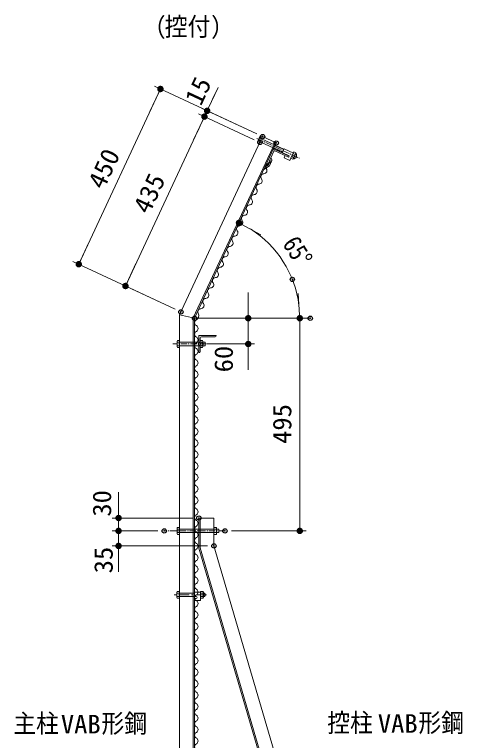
# Model space of a CAD drawing. Units: millimetres at full size. Extents: x -4455 to 4455, y -3150 to 3150.
# Drawn here: x 346 to 1389, y 326 to 2015 of the extents above; entities that cross this region are included whole.
import ezdxf
from ezdxf.enums import TextEntityAlignment as Align

# ---------------------------------------------------------------- set-up
doc = ezdxf.new("R2010")
doc.units = ezdxf.units.MM
doc.header["$LTSCALE"] = 20
doc.header["$PDMODE"] = 32
doc.header["$PDSIZE"] = 10
for name, pattern in [('DASHED', [7.5, 6, -1.5]), ('USER1', [2, 1.25, -0.25, 0.25, -0.25]), ('USER3', [1.125, 0.75, -0.125, 0.125, -0.125]), ('USER4', [4.7625, 3.175, -1.5875])]:
    doc.linetypes.add(name, pattern=pattern)
for name, color, linetype, lineweight in [('0-1_SUNPOU', 1, 'Continuous', 18), ('0-4_6文字', 3, 'Continuous', 18), ('0-5_1部材', 7, 'Continuous', 18), ('0-6_8部品', 7, 'Continuous', 18), ('0-A_5寸法', 1, 'Continuous', 18), ('0-C_2網', 4, 'Continuous', 18), ('0-D_AMI', 3, 'Continuous', 18)]:
    doc.layers.add(name, color=color, linetype=linetype, lineweight=lineweight)
doc.layers.add('0-2_DEFPOINTS', color=7, linetype='Continuous')
doc.styles.add('ＭＳ ゴシック', font='')
doc.styles.get('ＭＳ ゴシック').set_extended_font_data('MS Gothic')

# ---------------------------------------------------------------- blocks, each defined once
blk = doc.blocks.new('M1')
at = {"layer": '0-1_SUNPOU'}
blk.add_line((-5, 0), (-38.58, 0), dxfattribs=at)
for points in [[(0, 0), (-5, 0), (-4.96, 0.63)], [(0, 0), (-4.96, -0.63), (-5, 0)], [(0, 0), (-4.96, 0.63), (-4.84, 1.24)], [(0, 0), (-4.84, -1.24), (-4.96, -0.63)], [(0, 0), (-4.84, 1.24), (-4.65, 1.84)], [(0, 0), (-4.65, -1.84), (-4.84, -1.24)], [(0, 0), (-4.65, 1.84), (-4.38, 2.41)], [(0, 0), (-4.38, -2.41), (-4.65, -1.84)], [(0, 0), (-4.38, 2.41), (-4.05, 2.94)], [(0, 0), (-4.05, -2.94), (-4.38, -2.41)], [(0, 0), (-4.05, 2.94), (-3.64, 3.42)], [(0, 0), (-3.64, -3.42), (-4.05, -2.94)], [(0, 0), (-3.64, 3.42), (-3.19, 3.85)], [(0, 0), (-3.19, -3.85), (-3.64, -3.42)], [(0, 0), (-3.19, 3.85), (-2.68, 4.22)], [(0, 0), (-2.68, -4.22), (-3.19, -3.85)], [(0, 0), (-2.68, 4.22), (-2.13, 4.52)], [(0, 0), (-2.13, -4.52), (-2.68, -4.22)], [(0, 0), (-2.13, 4.52), (-1.55, 4.76)], [(0, 0), (-1.55, -4.76), (-2.13, -4.52)], [(0, 0), (-1.55, 4.76), (-0.94, 4.91)], [(0, 0), (-0.94, -4.91), (-1.55, -4.76)], [(0, 0), (-0.94, 4.91), (-0.31, 4.99)], [(0, 0), (-0.31, -4.99), (-0.94, -4.91)], [(0, 0), (-0.31, 4.99), (0.31, 4.99)], [(0, 0), (0.31, -4.99), (-0.31, -4.99)], [(0, 0), (0.31, 4.99), (0.94, 4.91)], [(0, 0), (0.94, 4.91), (1.55, 4.76)], [(0, 0), (1.55, 4.76), (2.13, 4.52)], [(0, 0), (2.13, 4.52), (2.68, 4.22)], [(0, 0), (2.68, 4.22), (3.19, 3.85)], [(0, 0), (3.19, 3.85), (3.64, 3.42)], [(0, 0), (3.64, 3.42), (4.05, 2.94)], [(0, 0), (4.05, 2.94), (4.38, 2.41)], [(0, 0), (4.38, 2.41), (4.65, 1.84)], [(0, 0), (4.65, 1.84), (4.84, 1.24)], [(0, 0), (4.84, 1.24), (4.96, 0.63)], [(0, 0), (4.96, 0.63), (5, 0)], [(0, 0), (0.94, -4.91), (0.31, -4.99)], [(0, 0), (1.55, -4.76), (0.94, -4.91)], [(0, 0), (2.13, -4.52), (1.55, -4.76)], [(0, 0), (2.68, -4.22), (2.13, -4.52)], [(0, 0), (3.19, -3.85), (2.68, -4.22)], [(0, 0), (3.64, -3.42), (3.19, -3.85)], [(0, 0), (4.05, -2.94), (3.64, -3.42)], [(0, 0), (4.38, -2.41), (4.05, -2.94)], [(0, 0), (4.65, -1.84), (4.38, -2.41)], [(0, 0), (4.84, -1.24), (4.65, -1.84)], [(0, 0), (4.96, -0.63), (4.84, -1.24)], [(0, 0), (5, 0), (4.96, -0.63)]]:
    blk.add_solid(points, dxfattribs=at)
blk = doc.blocks.new('NAMIX13')
at = {"layer": '0-D_AMI'}
for centre, start, end in [((-71.1, -133.3), 298.07249, 61.92751), ((71.1, -400), 118.07249, 241.92751), ((-71.1, -666.7), 298.07249, 61.92751), ((71.1, -933.3), 118.07249, 241.92751), ((71.1, -1466.7), 118.07249, 241.92751), ((-71.1, -1200), 298.07249, 61.92751), ((-71.1, -1733.3), 298.07249, 61.92751), ((71.1, -2000), 118.07249, 241.92751), ((-71.1, -2266.7), 298.07249, 61.92751), ((71.1, -2533.3), 118.07249, 241.92751), ((-71.1, -2800), 298.07249, 61.92751), ((71.1, -3066.7), 118.07249, 241.92751), ((-71.1, -3333.3), 298.07249, 61.92751), ((71.1, -3600), 118.07249, 241.92751), ((71.1, -4133.3), 118.07249, 241.92751), ((-71.1, -3866.7), 298.07249, 61.92751), ((-71.1, -4400), 298.07249, 61.92751), ((71.1, -4666.7), 118.07249, 241.92751), ((71.1, -5200), 118.07249, 241.92751), ((-71.1, -4933.3), 298.07249, 61.92751), ((-71.1, -5466.7), 298.07249, 61.92751), ((71.1, -5733.3), 118.07249, 241.92751)]:
    blk.add_arc(centre, 151.1, start, end, dxfattribs=at)
blk = doc.blocks.new('NAMIX5')
at = {"layer": '0-D_AMI'}
for centre, start, end in [((35.6, -200), 118.07249, 241.92751), ((-35.6, -66.7), 298.07249, 61.92751), ((-35.6, -333.3), 298.07249, 61.92751), ((35.6, -466.7), 118.07249, 241.92751), ((35.6, -733.3), 118.07249, 241.92751), ((-35.6, -600), 298.07249, 61.92751), ((-35.6, -866.7), 298.07249, 61.92751), ((35.6, -1000), 118.07249, 241.92751), ((-35.6, -1133.3), 298.07249, 61.92751), ((35.6, -1266.7), 118.07249, 241.92751)]:
    blk.add_arc(centre, 75.6, start, end, dxfattribs=at)
blk = doc.blocks.new('NAMI')
at = {"layer": '0-D_AMI'}
for centre, start, end in [((-71.1, -133.3), 298.07249, 61.92751), ((71.1, -400), 118.07249, 241.92751)]:
    blk.add_arc(centre, 151.1, start, end, dxfattribs=at)

msp = doc.modelspace()

# ---------------------------------------------------------------- linework, layer by layer
at = {"layer": '0-2_DEFPOINTS'}
for p in [(788.25, 1777.64), (923.61, 1731.07), (923.61, 1731.07), (917.27, 1717.48), (917.27, 1717.48), (955.33, 1716.28), (495.65, 1434.11), (992.76, 1398.87), (604.41, 1383.4), (733.43, 1323.23), (765.15, 1308.44), (765.15, 1308.44), (1034.56, 1308.44), (779.62, 1248.44), (890.07, 1248.44), (775.15, 843.44), (588.3, 813.44), (694.55, 813.44), (835.97, 813.44), (1010.07, 813.44), (588.3, 778.44), (810.15, 778.44)]:
    msp.add_point(p, dxfattribs=at)
at = {"layer": '0-5_1部材'}
for p, q in [((730.15, 1316.2), (923.61, 1731.07)), ((923.61, 1731.07), (955.33, 1716.28)), ((762.15, 1309.11), (952.61, 1717.55)), ((765.15, 1308.44), (955.33, 1716.28)), ((730.15, 1316.2), (730.15, -851.56)), ((730.15, 1316.2), (765.15, 1308.44)), ((762.15, 1309.11), (762.15, -851.56)), ((765.15, 1308.44), (765.15, -851.56)), ((775.15, 1268.44), (775.15, 1228.44)), ((775.15, 1268.44), (815.15, 1268.44)), ((815.15, 1268.44), (815.15, 1267.44)), ((778.15, 1262.44), (778.15, 1230.44)), ((813.15, 1265.44), (781.15, 1265.44)), ((775.15, 1228.44), (776.15, 1228.44)), ((810.15, 843.44), (775.15, 843.44)), ((775.15, 843.44), (775.15, 773.29)), ((778.15, 843.44), (778.15, 773.74)), ((810.15, 843.44), (810.15, 778.44)), ((810.15, 778.44), (1200.15, -551.56)), ((775.15, 773.29), (1165.15, -556.71)), ((778.15, 773.74), (1168.15, -556.26))]:
    msp.add_line(p, q, dxfattribs=at)
at = {"layer": '0-5_1部材', "color": 1, "linetype": 'USER3'}
msp.add_line((835.97, 813.44), (694.55, 813.44), dxfattribs=at)
at = {"layer": '0-5_1部材'}
for centre, radius, start, end in [((813.15, 1267.44), 2, 270, 0), ((781.15, 1262.44), 3, 90, 179.99992), ((776.15, 1230.44), 2, 270, 0)]:
    msp.add_arc(centre, radius, start, end, dxfattribs=at)
at = {"layer": '0-6_8部品', "color": 1, "linetype": 'USER3'}
for p, q in [((910.49, 1726.83), (1009.64, 1680.6)), ((792.9, 1248.44), (714.34, 1248.44))]:
    msp.add_line(p, q, dxfattribs=at)
at = {"layer": '0-6_8部品'}
for p, q in [((911.55, 1718.46), (917.4, 1731.02)), ((921.24, 1726), (916.73, 1728.11)), ((917.4, 1731.02), (918.42, 1731.73)), ((922.93, 1729.63), (918.42, 1731.73)), ((911.55, 1718.46), (911.66, 1717.23)), ((916.17, 1715.12), (911.66, 1717.23)), ((917.86, 1718.75), (913.35, 1720.85)), ((953, 1711.3), (972.94, 1702)), ((949.8, 1697.34), (935.44, 1666.53)), ((949.62, 1704.05), (969.56, 1694.75)), ((950.8, 1701.84), (985.24, 1685.78)), ((951.8, 1698.07), (982.61, 1683.7)), ((973.36, 1702.91), (969.14, 1693.84)), ((969.14, 1693.84), (985.45, 1686.24)), ((973.36, 1702.91), (995.11, 1692.76)), ((996.38, 1695.48), (989.62, 1680.98)), ((994.69, 1691.85), (991.31, 1684.61)), ((994.69, 1691.85), (999.25, 1689.73)), ((996.38, 1695.48), (1000.9, 1693.38)), ((1001, 1692.14), (1000.9, 1693.38)), ((941.55, 1675.12), (936.9, 1665.15)), ((944.27, 1673.85), (939.26, 1663.11)), ((941.55, 1675.12), (944.27, 1673.85)), ((973.49, 1681.88), (975.82, 1686.87)), ((987.09, 1675.54), (973.49, 1681.88)), ((984.6, 1684.42), (985.45, 1686.23)), ((989.62, 1680.98), (987.09, 1675.54)), ((989.62, 1680.98), (994.13, 1678.88)), ((991.31, 1684.61), (995.83, 1682.5)), ((939.26, 1663.11), (926.7, 1654.89)), ((936.9, 1665.15), (929.11, 1660.05)), ((932.08, 1666.43), (933.44, 1665.8)), ((724.55, 1255.37), (725.17, 1256.44)), ((724.55, 1241.51), (724.55, 1255.37)), ((730.15, 1256.44), (725.17, 1256.44)), ((730.15, 1252.44), (725.17, 1252.44)), ((730.15, 1240.44), (730.15, 1256.44)), ((765.15, 1252.44), (778.15, 1252.44)), ((778.15, 1240.44), (778.15, 1256.44)), ((778.15, 1256.44), (783.93, 1256.44)), ((778.15, 1252.44), (783.93, 1252.44)), ((784.55, 1255.37), (783.93, 1256.44)), ((784.55, 1241.51), (784.55, 1255.37)), ((789.62, 1252.44), (784.55, 1252.44)), ((789.62, 1244.44), (789.62, 1252.44)), ((724.55, 1241.51), (725.17, 1240.44)), ((730.15, 1244.44), (725.17, 1244.44)), ((730.15, 1240.44), (725.17, 1240.44)), ((765.15, 1244.44), (778.15, 1244.44)), ((778.15, 1244.44), (783.93, 1244.44)), ((778.15, 1240.44), (783.93, 1240.44)), ((784.55, 1241.51), (783.93, 1240.44)), ((789.62, 1244.44), (784.55, 1244.44)), ((724.55, 820.37), (725.17, 821.44)), ((724.55, 806.52), (724.55, 820.37)), ((730.15, 821.44), (725.17, 821.44)), ((730.15, 817.44), (725.17, 817.44)), ((730.15, 805.44), (730.15, 821.44)), ((765.15, 817.44), (775.15, 817.44)), ((810.15, 805.44), (810.15, 821.44)), ((810.15, 821.44), (815.93, 821.44)), ((810.15, 817.44), (815.93, 817.44)), ((816.55, 820.37), (815.93, 821.44)), ((816.55, 806.52), (816.55, 820.37)), ((821.62, 817.44), (816.55, 817.44)), ((821.62, 809.44), (821.62, 817.44)), ((724.55, 806.52), (725.17, 805.44)), ((730.15, 809.44), (725.17, 809.44)), ((730.15, 805.44), (725.17, 805.44)), ((765.15, 809.44), (775.15, 809.44)), ((810.15, 809.44), (815.93, 809.44)), ((810.15, 805.44), (815.93, 805.44)), ((816.55, 806.52), (815.93, 805.44)), ((821.62, 809.44), (816.55, 809.44)), ((723.75, 670.79), (724.86, 672.71)), ((723.75, 658.95), (723.75, 670.79)), ((723.75, 658.95), (724.86, 657.03)), ((724.44, 668.87), (730.15, 668.87)), ((724.44, 660.87), (730.15, 660.87)), ((724.86, 672.71), (730.15, 672.71)), ((730.15, 657.03), (730.15, 672.71)), ((765.15, 671.19), (765.15, 660.69)), ((765.15, 671.19), (779.35, 671.19)), ((765.15, 660.69), (769.1, 660.69)), ((779.35, 657.03), (779.35, 672.71)), ((779.35, 671.19), (779.35, 651.19)), ((785.06, 668.87), (779.35, 668.87)), ((785.06, 660.87), (779.35, 660.87)), ((785.75, 658.95), (784.64, 657.03)), ((785.75, 658.95), (785.75, 670.79)), ((785.75, 668.87), (789.3, 668.87)), ((785.75, 660.87), (789.3, 660.87)), ((789.3, 660.87), (789.3, 668.87)), ((724.86, 657.03), (730.15, 657.03)), ((765.15, 656.19), (769.1, 656.19)), ((765.15, 656.19), (765.15, 651.19)), ((765.15, 651.19), (779.35, 651.19)), ((784.64, 657.03), (779.35, 657.03))]:
    msp.add_line(p, q, dxfattribs=at)
at = {"layer": '0-6_8部品', "color": 3, "linetype": 'USER4'}
for p, q in [((921.24, 1726), (952.87, 1711.36)), ((917.86, 1718.75), (949.49, 1704.11)), ((730.15, 1252.44), (765.15, 1252.44)), ((730.15, 1244.44), (765.15, 1244.44)), ((730.15, 817.44), (765.15, 817.44)), ((775.15, 817.44), (810.15, 817.44)), ((730.15, 809.44), (765.15, 809.44)), ((775.15, 809.44), (810.15, 809.44)), ((730.15, 668.87), (765.15, 668.87))]:
    msp.add_line(p, q, dxfattribs=at)
at = {"layer": '0-6_8部品', "color": 4}
for p, q in [((952.66, 1710.57), (972.6, 1701.27)), ((949.96, 1704.77), (969.9, 1695.47))]:
    msp.add_line(p, q, dxfattribs=at)
at = {"layer": '0-6_8部品', "color": 1, "linetype": 'USER1'}
msp.add_line((792.77, 664.87), (714.28, 664.87), dxfattribs=at)
at = {"layer": '0-6_8部品', "color": 3, "linetype": 'DASHED'}
msp.add_line((730.15, 660.87), (765.15, 660.87), dxfattribs=at)
at = {"layer": '0-6_8部品', "color": 1}
for p, q in [((785.75, 668.07), (789.71, 668.07)), ((785.75, 661.67), (789.71, 661.67))]:
    msp.add_line(p, q, dxfattribs=at)
at = {"layer": '0-6_8部品'}
for points in [[(1001, 1692.14), (995.15, 1679.58), (994.14, 1678.87)], [(785.75, 670.79), (784.64, 672.71), (779.35, 672.71)]]:
    msp.add_lwpolyline(points, dxfattribs=at)
for centre, radius, start, end in [((926.43, 1719.17), 13.19, 137.35573, 172.65509), ((923.96, 1727.96), 7.23, 155.00224, 178.88522), ((918.1, 1715.41), 7.23, 131.11235, 155.00092), ((949.95, 1700.03), 2, 64.99207, 154.99219), ((951.16, 1696.71), 1.5, 65.00722, 155.00732), ((995.28, 1687.02), 7.61, 269.02866, 41.50311), ((985.05, 1692.07), 14.39, 318.38929, 350.69312), ((994.45, 1695.2), 7.27, 311.37286, 335.0017), ((983.25, 1685.06), 1.5, 245.00729, 334.96823), ((988.59, 1682.64), 7.23, 334.99903, 358.96354), ((934.08, 1667.16), 1.5, 245.00729, 334.99213), ((731.78, 1255.37), 7.23, 179.99992, 203.88486), ((737.74, 1248.44), 13.19, 162.35463, 197.65355), ((777.32, 1255.37), 7.23, 336.12625, 0), ((771.3, 1248.45), 13.25, 342.41266, 17.55417), ((731.78, 1241.51), 7.23, 156.1122, 179.99992), ((777.32, 1241.51), 7.23, 0, 23.88957), ((731.78, 820.37), 7.23, 179.99992, 203.88486), ((737.74, 813.44), 13.19, 162.35463, 197.65355), ((809.32, 820.37), 7.23, 336.12625, 0), ((803.3, 813.45), 13.25, 342.41266, 17.55417), ((731.78, 806.52), 7.23, 156.1122, 179.99992), ((809.32, 806.52), 7.23, 0, 23.88957), ((726.78, 670.79), 3.03, 180, 219.3382), ((735.75, 664.87), 12, 160.52878, 199.47122), ((726.78, 658.95), 3.03, 140.6618, 180), ((769.1, 658.44), 2.25, 270, 90), ((782.72, 670.79), 3.03, 320.6618, 0), ((773.75, 664.87), 12, 340.52878, 19.47122), ((782.72, 658.95), 3.03, 0, 39.3382), ((782.37, 664.87), 8, 330, 30)]:
    msp.add_arc(centre, radius, start, end, dxfattribs=at)
at = {"layer": '0-A_5寸法'}
for p, q in [((685.83, 1841.95), (495.65, 1434.11)), ((910.01, 1737.41), (672.24, 1848.29)), ((807.27, 1818.42), (819.95, 1845.61)), ((910.01, 1737.41), (781, 1797.57)), ((794.59, 1791.23), (788.25, 1777.64)), ((788.25, 1777.64), (604.41, 1383.4)), ((903.67, 1723.82), (774.66, 1783.98)), ((903.67, 1723.82), (774.66, 1783.98)), ((775.57, 1750.45), (762.89, 1723.26)), ((719.83, 1329.57), (482.06, 1440.45)), ((719.83, 1329.57), (590.82, 1389.73)), ((890.07, 1338.44), (890.07, 1368.44)), ((765.15, 1308.44), (1034.56, 1308.44)), ((780.15, 1308.44), (905.07, 1308.44)), ((780.15, 1308.44), (1025.07, 1308.44)), ((890.07, 1308.44), (890.07, 1248.44)), ((1010.07, 1308.44), (1010.07, 813.44)), ((794.62, 1248.44), (905.07, 1248.44)), ((890.07, 1218.44), (890.07, 1188.44)), ((588.3, 873.44), (588.3, 903.44)), ((588.3, 843.44), (588.3, 873.44)), ((760.15, 843.44), (573.3, 843.44)), ((588.3, 843.44), (588.3, 813.44)), ((679.55, 813.44), (573.3, 813.44)), ((679.55, 813.44), (573.3, 813.44)), ((588.3, 813.44), (588.3, 778.44)), ((850.97, 813.44), (1025.07, 813.44)), ((795.15, 778.44), (573.3, 778.44)), ((588.3, 783.44), (588.3, 753.44)), ((588.3, 748.44), (588.3, 718.44))]:
    msp.add_line(p, q, dxfattribs=at)
msp.add_arc((765.15, 1308.44), 244.92, 7.02254, 57.97755, dxfattribs=at)
at = {"layer": '0-C_2網', "color": 3}
msp.add_arc((761.8, 1315.13), 13.05, 305.3405, 14.52723, dxfattribs=at)
at = {"layer": '0-D_AMI'}
for centre, start, end in [((937.44, 1676.38), 273.07249, 36.92751), ((926.17, 1652.21), 273.07249, 36.92751), ((938.25, 1661.29), 93.07249, 216.92751), ((926.98, 1637.13), 93.07249, 216.92751), ((914.9, 1628.05), 273.07249, 36.92751), ((903.63, 1603.88), 273.07249, 36.92751), ((915.71, 1612.96), 93.07249, 216.92751), ((904.44, 1588.79), 93.07249, 216.92751), ((772.91, 1297.81), 118.07249, 241.92751)]:
    msp.add_arc(centre, 7.56, start, end, dxfattribs=at)

# ---------------------------------------------------------------- block references
at = {"layer": '0-A_5寸法', "xscale": 1.5, "yscale": 1.5}
for p, rotation in [((685.83, 1841.95), 65.00003), ((794.59, 1791.23), 245.00003), ((788.25, 1777.64), 65.00003), ((788.25, 1777.64), 65.00003), ((868.66, 1530.41), 151.48883), ((495.65, 1434.11), 245.00003), ((604.41, 1383.4), 245.00003), ((890.07, 1308.44), 270), ((1010.07, 1308.44), 273.51127), ((1010.07, 1308.44), 90), ((890.07, 1248.44), 90), ((588.3, 843.44), 270), ((588.3, 813.44), 270), ((1010.07, 813.44), 270), ((588.3, 813.44), 90), ((588.3, 778.44), 90)]:
    msp.add_blockref('M1', p, dxfattribs=dict(at, rotation=rotation))
at = {"layer": '0-C_2網', "xscale": 0.05, "yscale": 0.05, "rotation": 335}
msp.add_blockref('NAMIX13', (898.4, 1584.25), dxfattribs=at)
at = {"layer": '0-C_2網'}
for name, p, xscale, yscale in [('NAMI', (769.35, 1291.15), 0.05, 0.05), ('NAMIX5', (769.35, 1264.48), 0.1, 0.1), ('NAMIX13', (769.35, 1131.15), 0.05, 0.05), ('NAMIX13', (769.35, 837.81), 0.05, 0.05), ('NAMIX13', (769.35, 544.48), 0.05, 0.05)]:
    msp.add_blockref(name, p, dxfattribs=dict(at, xscale=xscale, yscale=yscale))

# ---------------------------------------------------------------- texts
at = {"layer": '0-4_6文字', "style": 'ＭＳ ゴシック'}
for s, width, p in [('（ \u3000 ）', 0.9, (644.68, 1951.04)), ('控付', 0.9, (695.66, 1952.67)), ('主柱', 0.9, (343.2, 330.71)), ('形鋼', 0.9, (548.47, 330.71)), ('控柱', 0.9, (1074, 332.18)), ('形鋼', 0.9, (1286.17, 332.33)), ('VAB', 1.05, (454, 328.99)), ('VAB', 1.05, (1191.7, 330.61))]:
    msp.add_text(s, height=43.26, dxfattribs=dict(at, width=width)).set_placement(p, align=Align.BOTTOM_LEFT)
at = {"layer": '0-A_5寸法', "color": 3, "style": 'ＭＳ ゴシック'}
for s, rotation, width, p in [('15', 65, 1.05, (791.59, 1795.01)), ('450', 65, 1.05, (565.68, 1600.07)), ('435', 65, 1.05, (671.27, 1542.55)), ('65°', 302.5, 0.85, (957.59, 1474.62)), ('60', 90, 1.05, (867.36, 1182.44)), ('495', 90, 1.05, (1003.39, 1015.94)), ('30', 90, 1.05, (584.09, 846.59)), ('35', 90, 1.05, (587.76, 714.69))]:
    msp.add_text(s, height=43.26, rotation=rotation, dxfattribs=dict(at, width=width)).set_placement(p, align=Align.BOTTOM_LEFT)

doc.saveas('drawing.dxf')
